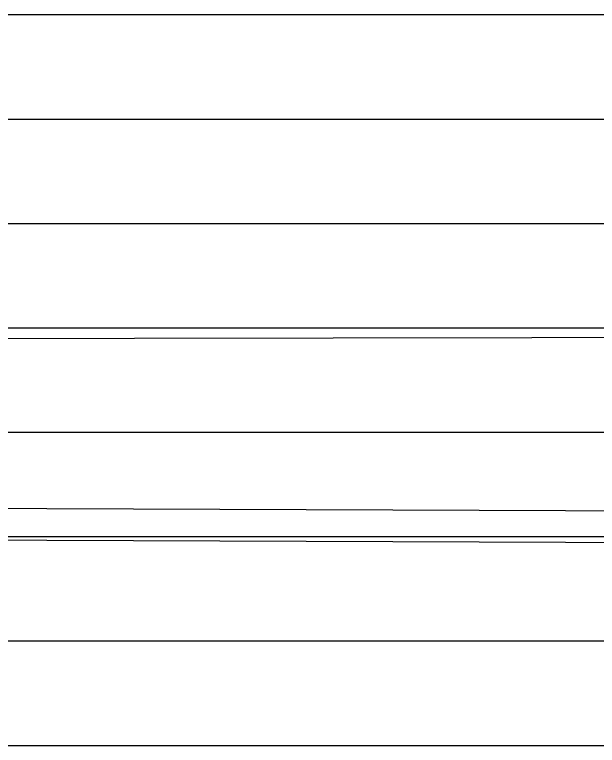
# Model space of a CAD drawing. Extents: x -160 to 364724, y -100 to 7353297.
# Drawn here: x 360217.26 to 360225.64, y 7349083.7 to 7349094.2 of the extents above; entities that cross this region are included whole.
import ezdxf

# ---------------------------------------------------------------- set-up
doc = ezdxf.new("R2010")
doc.units = 0
doc.header["$LTSCALE"] = 5
for name, color, linetype in [('PS_PERFIL_GRADE', 8, 'Continuous'), ('PS_PERFIL_TERRENO', 3, 'Continuous'), ('PS_PERFIL_TUBO', 7, 'Continuous')]:
    doc.layers.add(name, color=color, linetype=linetype)

msp = doc.modelspace()

# ---------------------------------------------------------------- linework, layer by layer
at = {"layer": 'PS_PERFIL_GRADE', "linetype": 'Continuous'}
for p, q in [((359967.558, 7349094.199), (360707.558, 7349094.199)), ((359967.558, 7349092.699), (360707.558, 7349092.699)), ((359967.558, 7349091.199), (360707.558, 7349091.199)), ((359967.558, 7349089.699), (360707.558, 7349089.699)), ((359967.558, 7349088.199), (360707.558, 7349088.199)), ((359967.558, 7349086.699), (360707.558, 7349086.699)), ((359967.558, 7349085.199), (360707.558, 7349085.199)), ((359967.558, 7349083.699), (360707.558, 7349083.699))]:
    msp.add_line(p, q, dxfattribs=at)
at = {"layer": 'PS_PERFIL_TERRENO', "linetype": 'Continuous'}
msp.add_lwpolyline([(360127.558, 7349089.066), (360136.402, 7349089.111), (360136.402, 7349089.111), (360136.402, 7349089.111), (360136.402, 7349089.111), (360136.402, 7349089.111), (360147.558, 7349089.197), (360147.558, 7349089.197), (360167.558, 7349089.352), (360167.558, 7349089.352), (360186.402, 7349089.498), (360186.402, 7349089.498), (360186.402, 7349089.498), (360186.402, 7349089.498), (360186.402, 7349089.498), (360187.558, 7349089.5), (360187.558, 7349089.5), (360207.558, 7349089.533), (360207.558, 7349089.533), (360227.558, 7349089.566), (360227.558, 7349089.566), (360235.378, 7349089.579), (360268.89, 7349089.93)], dxfattribs=at)
at = {"layer": 'PS_PERFIL_TUBO', "linetype": 'Continuous'}
msp.add_lwpolyline([(360186.652, 7349086.768), (360235.128, 7349086.58), (360235.128, 7349087.03), (360186.652, 7349087.218)], close=True, dxfattribs=at)

doc.saveas('drawing.dxf')
